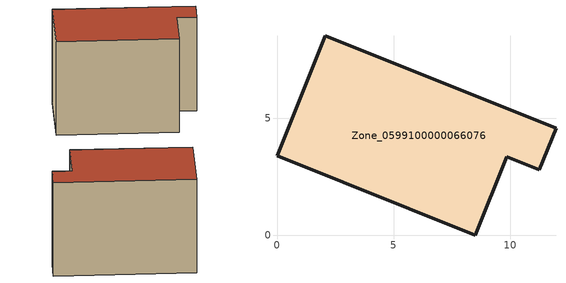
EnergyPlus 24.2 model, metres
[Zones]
Zone_0599100000066076
 floor ground (C_G): 0,3.4 2.06,8.53 11.95,4.58 11.23,2.79 9.84,3.35 8.5,0 z0.39
 wall outside (C_F): 2.06,8.53 0,3.4 8.5,0 9.84,3.35 11.23,2.79 11.95,4.58 2.06,8.53 z0.39:8.06
 roof outside (C_R): 11.95,4.58 2.06,8.53 0,3.4 8.5,0 9.84,3.35 11.23,2.79 z8.06
[BUILDING]
Pand.0599100000066076: North Axis=0; Terrain=City; Loads Convergence Tolerance Value=0.04; Temperature Convergence Tolerance Value=0.4; Solar Distribution=FullExterior; Maximum Number of Warmup Days=25; Minimum Number of Warmup Days=1
[Site:Location]
Rotterdam.The.Hague.AP_ZH_NLD Design_Conditions: Latitude=51.96; Longitude=4.45; Time Zone=1; Elevation=-4.5
[SITE:GROUNDTEMPERATURE:BUILDINGSURFACE]
18, 18, 18, 18, 18, 18, 18, 18, 18, 18, 18, 18
[MATERIAL] Thermal Absorptance=0.9; Solar Absorptance=0.7; Visible Absorptance=0.7
Name | Roughness | Thickness | Conductivity | Density | Specific Heat
G.TI.1975-1991 | MediumSmooth | 0.15 | 0.288461 | 540 | 1210
F.TI.1975-1991 | Rough | 0.3 | 0.230769 | 1920 | 840
R.TI.1975-1991 | MediumRough | 0.2 | 0.153846 | 1500 | 1000
[CONSTRUCTION]
C_G: G.TI.1975-1991
C_F: F.TI.1975-1991
C_R: R.TI.1975-1991
[ZONE]
Zone_0599100000066076: Type=1; Multiplier=1; Ceiling Height=Autocalculate; Volume=Autocalculate; Floor Area=autocalculate; Part of Total Floor Area=Yes
[ZONEINFILTRATION:DESIGNFLOWRATE]
Infil_Zone_0599100000066076: Zone or ZoneList or Space or SpaceList=Zone_0599100000066076; Schedule=AlwaysOn; Design Flow Rate Calculation Method=Flow/Area; Flow Rate per Floor Area=0.003; Constant Term Coefficient=1; Temperature Term Coefficient=0; Velocity Term Coefficient=0; Velocity Squared Term Coefficient=0
[HVACTEMPLATE:ZONE:IDEALLOADSAIRSYSTEM]
Zone_0599100000066076: Maximum Heating Supply Air Temperature=50; Minimum Cooling Supply Air Temperature=13; Maximum Heating Supply Air Humidity Ratio=0.0156; Minimum Cooling Supply Air Humidity Ratio=0.0077; Heating Limit=NoLimit; Cooling Limit=NoLimit; Dehumidification Control Type=ConstantSensibleHeatRatio; Cooling Sensible Heat Ratio=0.7; Dehumidification Setpoint=60; Humidification Control Type=None; Humidification Setpoint=30; Outdoor Air Method=None; Outdoor Air Flow Rate per Person=0.00944; Outdoor Air Flow Rate per Zone Floor Area=0; Outdoor Air Flow Rate per Zone=0; Demand Controlled Ventilation Type=None; Outdoor Air Economizer Type=NoEconomizer; Heat Recovery Type=None; Sensible Heat Recovery Effectiveness=0.7; Latent Heat Recovery Effectiveness=0.65
[ZONECONTROL:THERMOSTAT]
ThermostatControl_Zone_0599100000066076: Zone or ZoneList=Zone_0599100000066076; Control Type Schedule=DualSetpointControlType; Control 1=Thermostat_Zone_0599100000066076; Temperature Difference Between Cutout And Setpoint=0
[THERMOSTATSETPOINT:DUALSETPOINT]
Thermostat_Zone_0599100000066076: Heating Setpoint Temperature Schedule=HeatingSetpoint_Zone_0599100000066076; Cooling Setpoint Temperature Schedule=CoolingSetpoint_Zone_0599100000066076
[SCHEDULE:COMPACT]
HeatingSetpoint_Zone_0599100000066076: Through: 12/31, For: AllDays, Until: 24:00, 21
CoolingSetpoint_Zone_0599100000066076: Through: 12/31, For: AllDays, Until: 24:00, 24
DualSetpointControlType: Through: 12/31, For: AllDays, Until: 24:00, 4
AlwaysOn: Through: 12/31, For: AllDays, Until: 24:00, 1
